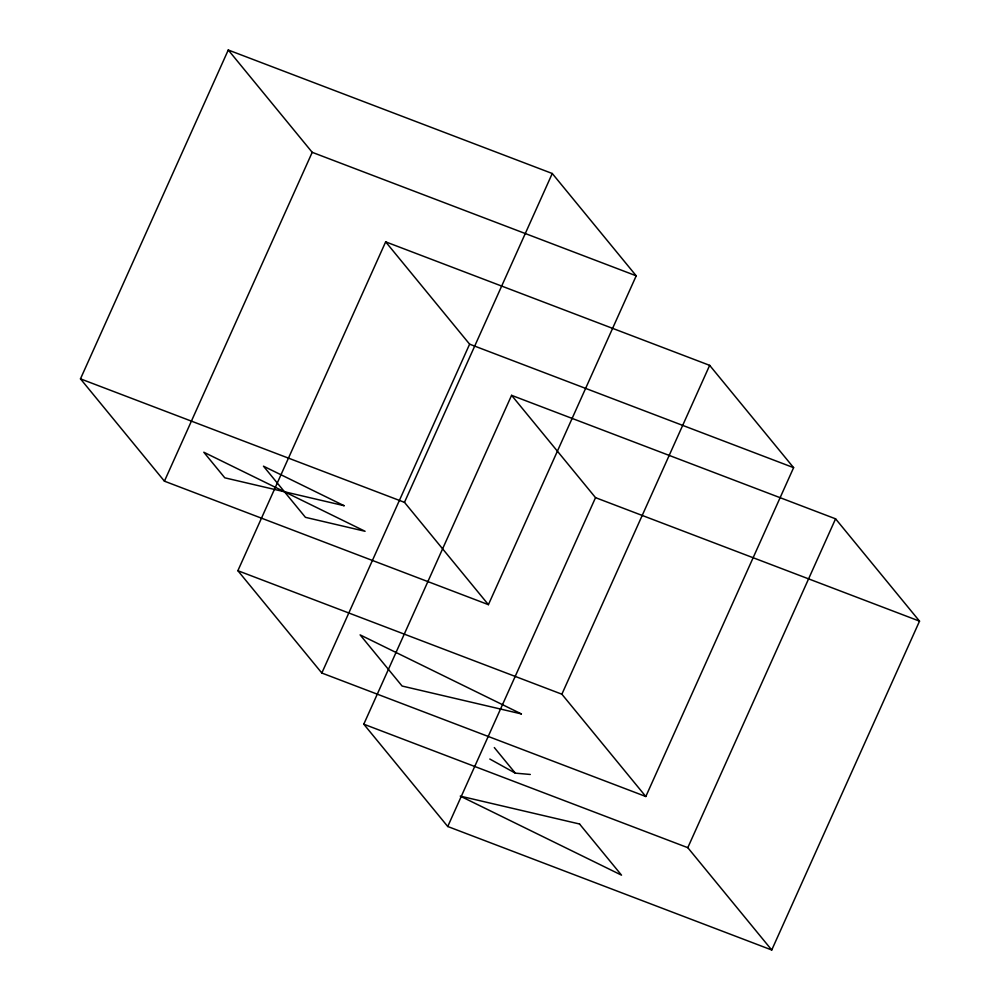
<?xml version="1.0" encoding="UTF-8"?>
<svg xmlns="http://www.w3.org/2000/svg" width="1000" height="1000" viewBox="0 0 1000 1000"><rect width="100%" height="100%" fill="white"/><g stroke="black" fill="none" stroke-linecap="round" stroke-linejoin="round"><path stroke-width="1.5" d="M80.475 378.85L228.263 50L552.263 173.5L636.213 275.812L488.413 604.663L164.425 481.175L80.475 378.85L404.475 502.35L488.413 604.663M164.425 481.175L312.213 152.325L228.263 50M237.875 570.7L385.662 241.85L709.663 365.35L793.612 467.663L645.812 796.513L321.825 673.025L237.875 570.7L561.875 694.2L645.812 796.513M321.825 673.025L469.613 344.175L385.662 241.85M404.475 502.35L552.263 173.5M363.787 724.188L511.587 395.337L835.575 518.825L919.525 621.15L771.737 950L447.738 826.5L363.787 724.188L687.788 847.675L771.737 950M447.738 826.5L595.525 497.65L511.587 395.337M561.875 694.2L709.663 365.35M687.788 847.675L835.575 518.825M489.8 759.025L515.3 773.138L530.3 774.463M312.213 152.325L636.213 275.812M469.613 344.175L793.612 467.663M595.525 497.65L919.525 621.15M494.312 747.562L515.3 773.138M344.1 505.7L224.788 477.812L203.8 452.225L365.087 531.287L305.438 517.337L263.463 466.175L344.1 505.7M521.388 713.925L402.088 686.038L360.112 634.875L521.388 713.925M579.562 824.013L460.25 796.112L621.525 875.163L579.562 824.013"/></g></svg>
